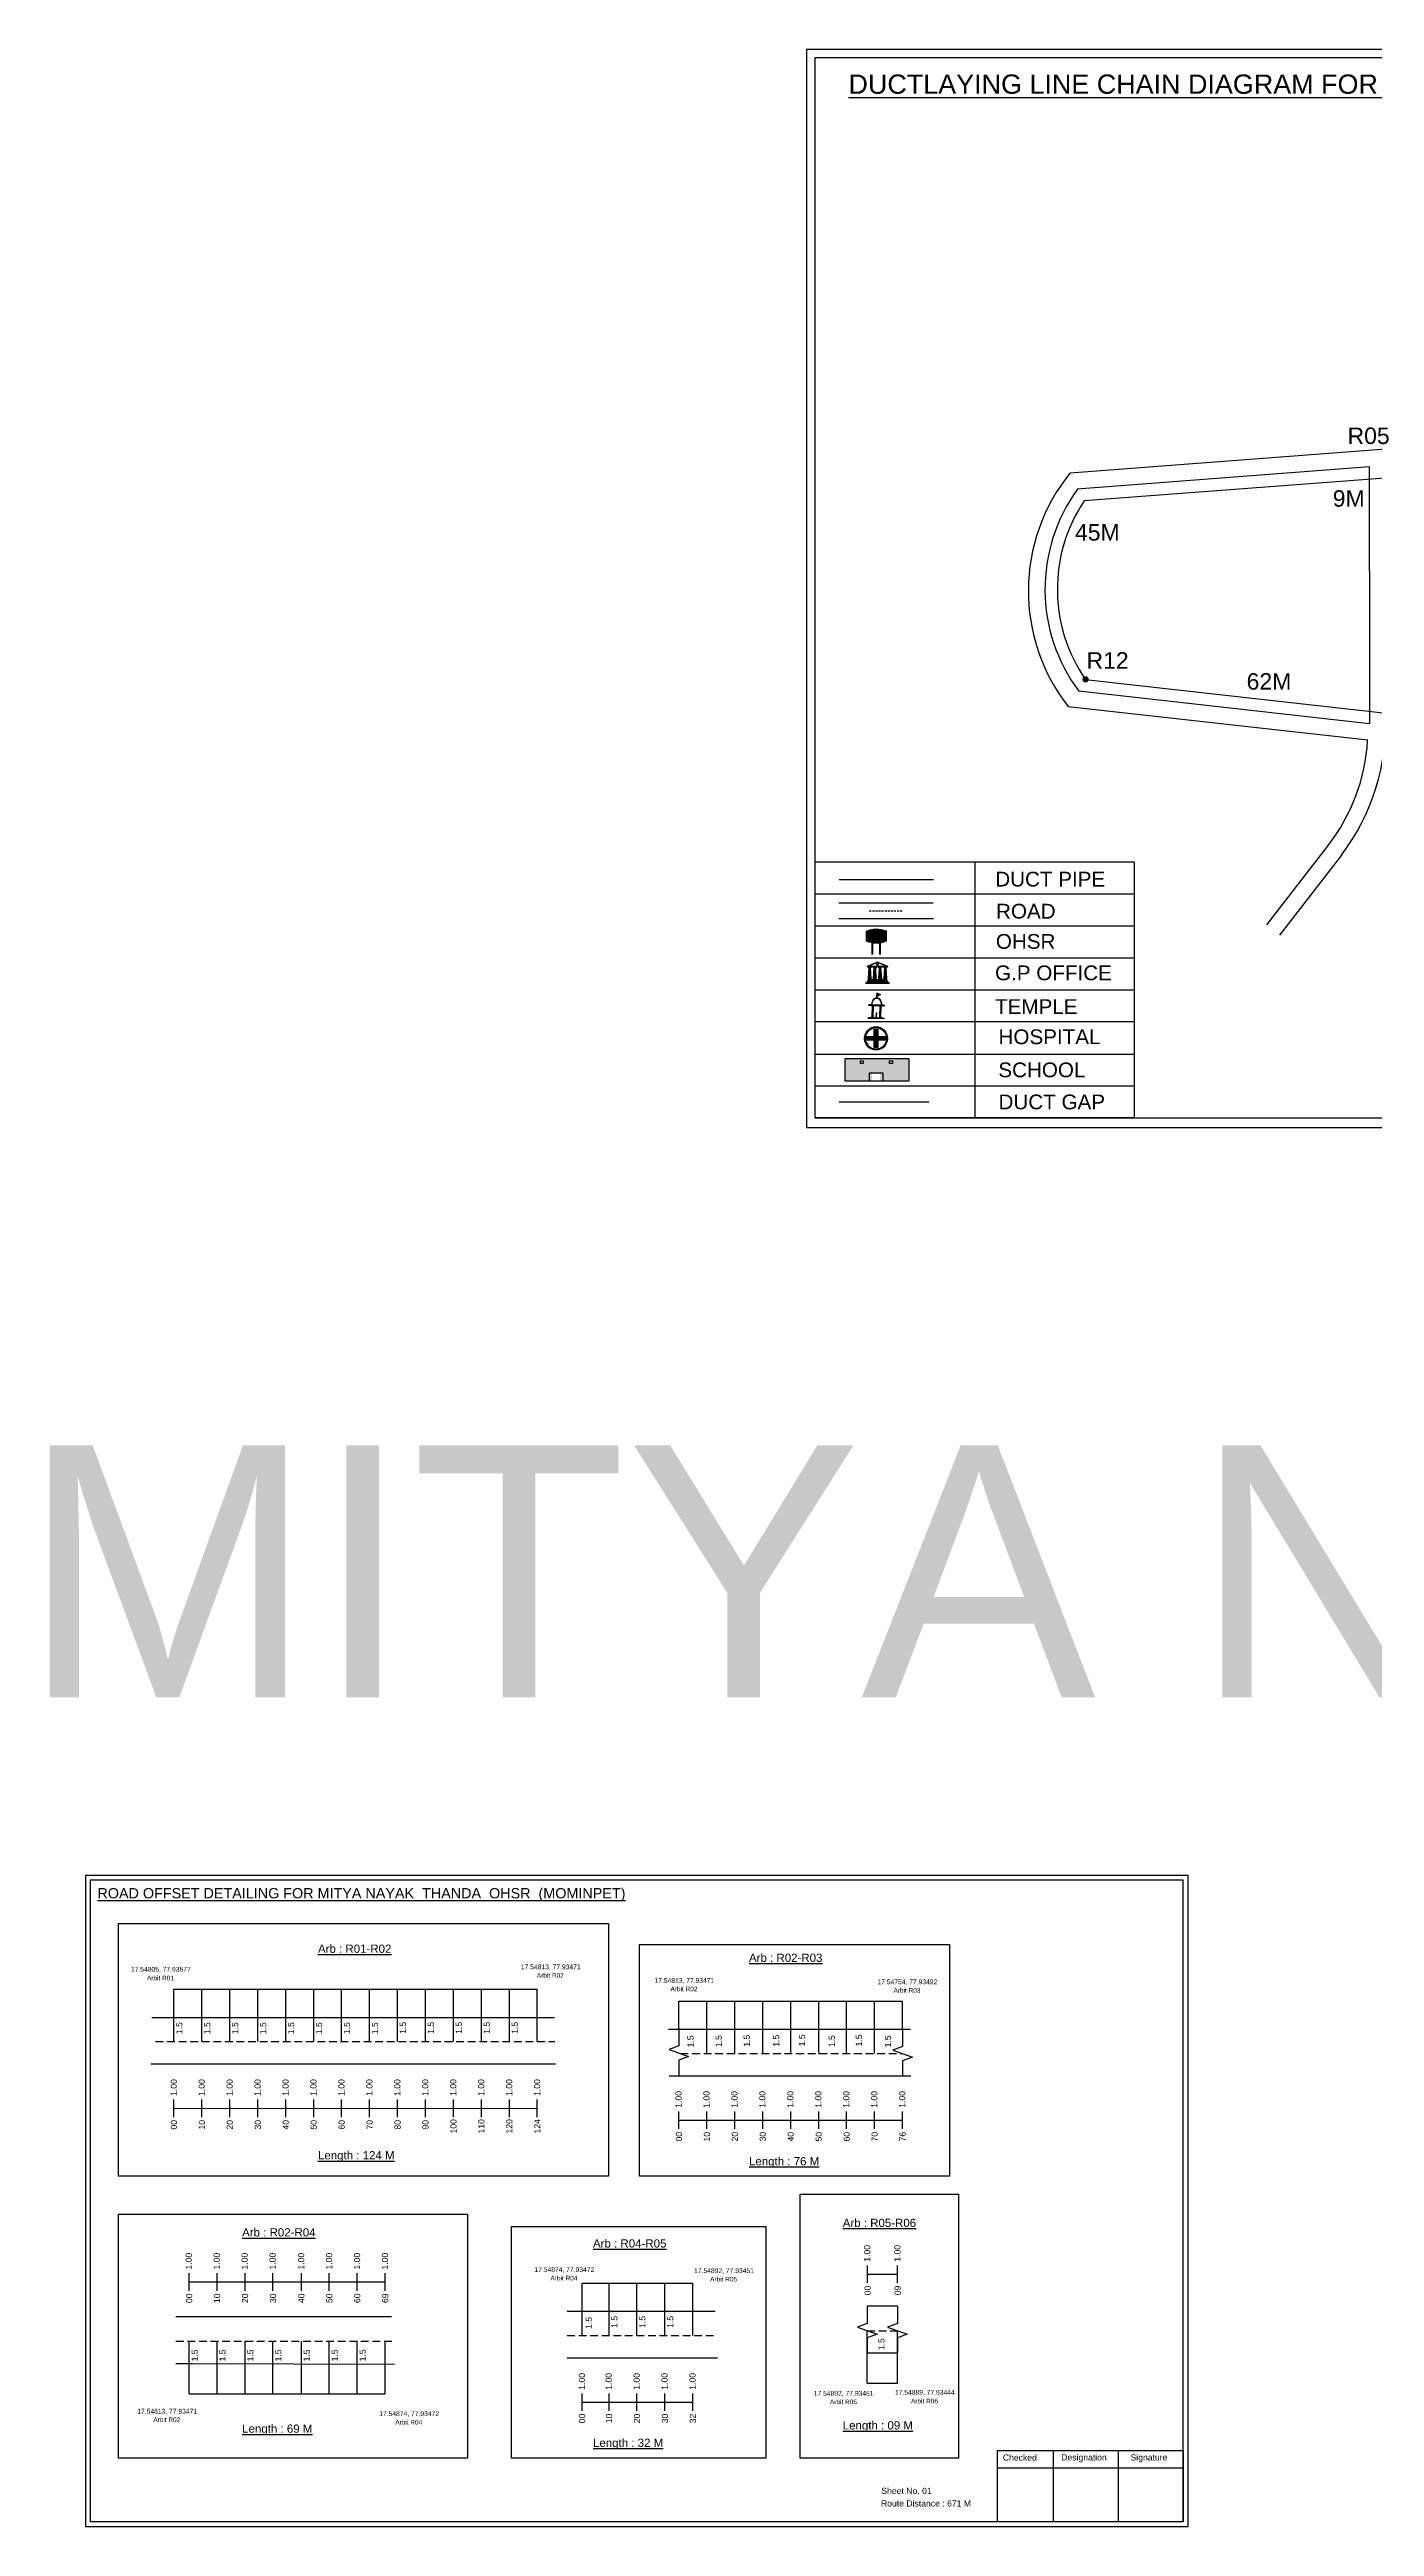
# Model space of a CAD drawing. Header units: inches. Extents: x 433 to 2448, y 341 to 1546.
# Drawn here: x 433 to 1078, y 341 to 1546 of the extents above; entities that cross this region are included whole.
import ezdxf

# ---------------------------------------------------------------- set-up
doc = ezdxf.new("R2010")
doc.units = ezdxf.units.IN
doc.header["$MEASUREMENT"] = 0
doc.linetypes.add('DASHED2', pattern=[0.375, 0.25, -0.125])
doc.linetypes.add('DASHEDX2', pattern=[1.5, 1, -0.5])
for name, color, linetype in [('LANDMARK', 7, 'Continuous'), ('OHT', 7, 'Continuous'), ('PDF_Geometry', 7, 'Continuous'), ('PDF_Text', 5, 'Continuous'), ('pipe', 5, 'Continuous')]:
    doc.layers.add(name, color=color, linetype=linetype)
doc.styles.add('PDF Arial', font='arial.ttf')
doc.styles.get("Standard").update_dxf_attribs({"font": 'arial.ttf'})

# ---------------------------------------------------------------- blocks, each defined once
blk = doc.blocks.new('OHT')
at = {"linetype": 'Continuous', "lineweight": 0, "true_color": 0x0ffffc}
blk.add_hatch(color=4, dxfattribs=at).paths.add_polyline_path([(0.012, 1), (0, 1, 0.101323), (-0.4, 0.916), (-0.4, 0.525, 0.194075), (0.399, 0.521), (0.399, 0.921, 0.097877)])
at = {"color": 4, "linetype": 'Continuous', "lineweight": 0, "true_color": 0x0ffffc, "flags": 128}
for points in [[(-0.4, 0.525), (-0.4, 0.916)], [(0.399, 0.521), (0.399, 0.921)]]:
    blk.add_lwpolyline(points, dxfattribs=at)
at = {"color": 4, "linetype": 'Continuous', "lineweight": 0, "true_color": 0x0ffffc, "const_width": 0.075, "flags": 128}
for points in [[(-0.15, 0), (-0.15, 0.475)], [(0.15, 0), (0.15, 0.473)]]:
    blk.add_lwpolyline(points, dxfattribs=at)
at = {"color": 4, "linetype": 'Continuous', "lineweight": 0, "true_color": 0x0ffffc}
for centre, radius, start, end in [((0.006, -0.019), 1.019, 67.31091, 113.47108), ((0.004, 1.513), 1.068, 247.76824, 291.70073)]:
    blk.add_arc(centre, radius, start, end, dxfattribs=at)
blk = doc.blocks.new('Government_Office')
at = {"linetype": 'Continuous', "lineweight": 0, "true_color": 0xff0000}
for points in [[(-0.5, 0.05), (0.5, 0.05), (0.5, 0), (-0.5, 0)], [(-0.45, 0.08), (-0.45, 0.12), (0.45, 0.12), (0.45, 0.08)], [(-0.4, 0.14), (-0.4, 0.18), (0.4, 0.18), (0.4, 0.14)]]:
    blk.add_hatch(color=1, dxfattribs=at).paths.add_polyline_path(points)
h = blk.add_hatch(color=1, dxfattribs=at)
h.paths.add_polyline_path([(0.44, 0.72), (0.45, 0.75), (0, 0.93), (-0.45, 0.75), (-0.44, 0.72)])
h.paths.add_polyline_path([(0.36, 0.75), (-0.36, 0.75), (0, 0.9)], flags=16)
h.paths.add_polyline_path([(0, 0.78, -1), (0, 0.87, -1)], flags=0)
h = blk.add_hatch(color=1, dxfattribs=at)
edge = h.paths.add_edge_path()
edge.add_line((-0.27, 0.2), (-0.3, 0.68))
edge.add_line((-0.3, 0.68), (-0.29, 0.68))
edge.add_arc((-0.28, 0.69), 0.0176, 225.304, 441.5659)
edge.add_line((-0.28, 0.7), (-0.39, 0.7))
edge.add_arc((-0.39, 0.69), 0.0176, 98.4341, 314.696)
edge.add_line((-0.38, 0.68), (-0.37, 0.68))
edge.add_line((-0.37, 0.68), (-0.4, 0.2))
edge.add_line((-0.4, 0.2), (-0.27, 0.2))
h = blk.add_hatch(color=1, dxfattribs=at)
edge = h.paths.add_edge_path()
edge.add_line((-0.05, 0.2), (-0.07, 0.68))
edge.add_line((-0.07, 0.68), (-0.07, 0.68))
edge.add_arc((-0.05, 0.69), 0.0176, 225.304, 441.5659)
edge.add_line((-0.05, 0.7), (-0.17, 0.7))
edge.add_arc((-0.17, 0.69), 0.0176, 98.4341, 314.696)
edge.add_line((-0.16, 0.68), (-0.15, 0.68))
edge.add_line((-0.15, 0.68), (-0.18, 0.2))
edge.add_line((-0.18, 0.2), (-0.05, 0.2))
h = blk.add_hatch(color=1, dxfattribs=at)
edge = h.paths.add_edge_path()
edge.add_arc((0, 0.83), 0.0467, 90, 270)
edge.add_arc((0, 0.83), 0.0467, 270, 450)
h = blk.add_hatch(color=1, dxfattribs=at)
edge = h.paths.add_edge_path()
edge.add_line((0.18, 0.2), (0.15, 0.68))
edge.add_line((0.15, 0.68), (0.16, 0.68))
edge.add_arc((0.17, 0.69), 0.0176, 225.304, 441.5659)
edge.add_line((0.17, 0.7), (0.05, 0.7))
edge.add_arc((0.05, 0.69), 0.0176, 98.4341, 314.696)
edge.add_line((0.07, 0.68), (0.07, 0.68))
edge.add_line((0.07, 0.68), (0.05, 0.2))
edge.add_line((0.05, 0.2), (0.18, 0.2))
h = blk.add_hatch(color=1, dxfattribs=at)
edge = h.paths.add_edge_path()
edge.add_line((0.4, 0.2), (0.37, 0.68))
edge.add_line((0.37, 0.68), (0.38, 0.68))
edge.add_arc((0.39, 0.69), 0.0176, 225.304, 441.5659)
edge.add_line((0.4, 0.7), (0.28, 0.7))
edge.add_arc((0.28, 0.69), 0.0176, 98.4341, 314.696)
edge.add_line((0.29, 0.68), (0.3, 0.68))
edge.add_line((0.3, 0.68), (0.27, 0.2))
edge.add_line((0.27, 0.2), (0.4, 0.2))
at = {"color": 1, "linetype": 'Continuous', "lineweight": 0, "true_color": 0xff0000, "flags": 128}
for points in [[(-0.5, 0.05), (0.5, 0.05), (0.5, 0), (-0.5, 0)], [(-0.45, 0.75), (-0.44, 0.72), (0.44, 0.72), (0.45, 0.75), (0, 0.93)], [(-0.45, 0.08), (-0.45, 0.12), (0.45, 0.12), (0.45, 0.08)], [(-0.4, 0.14), (-0.4, 0.18), (0.4, 0.18), (0.4, 0.14)], [(-0.36, 0.75), (0.36, 0.75), (0, 0.9)]]:
    blk.add_lwpolyline(points, close=True, dxfattribs=at)
for points in [[(-0.27, 0.2), (-0.3, 0.68), (-0.29, 0.68, 1.379694), (-0.28, 0.7), (-0.39, 0.7, 1.379694), (-0.38, 0.68), (-0.37, 0.68), (-0.4, 0.2)], [(-0.05, 0.2), (-0.07, 0.68), (-0.07, 0.68, 1.379694), (-0.05, 0.7), (-0.17, 0.7, 1.379694), (-0.16, 0.68), (-0.15, 0.68), (-0.18, 0.2)], [(0, 0.87, 1), (0, 0.78, 1)], [(0.18, 0.2), (0.15, 0.68), (0.16, 0.68, 1.379694), (0.17, 0.7), (0.05, 0.7, 1.379694), (0.07, 0.68), (0.07, 0.68), (0.05, 0.2)], [(0.4, 0.2), (0.37, 0.68), (0.38, 0.68, 1.379694), (0.4, 0.7), (0.28, 0.7, 1.379694), (0.29, 0.68), (0.3, 0.68), (0.27, 0.2)]]:
    blk.add_lwpolyline(points, format="xyb", close=True, dxfattribs=at)
blk = doc.blocks.new('Temple')
at = {"linetype": 'Continuous', "lineweight": 0, "true_color": 0xe66000}
blk.add_hatch(color=32, dxfattribs=at).paths.add_polyline_path([(-0.006, 1), (0.147, 0.931), (0, 0.85)])
at = {"linetype": 'Continuous', "lineweight": 0, "true_color": 0xff0000}
h = blk.add_hatch(color=1, dxfattribs=at)
edge = h.paths.add_edge_path()
edge.add_line((0.175, 0.49), (0.225, 0.49))
edge.add_line((0.225, 0.49), (0.225, 0.497))
edge.add_line((0.225, 0.497), (0.307, 0.497))
edge.add_line((0.307, 0.497), (0.307, 0.533))
edge.add_line((0.307, 0.533), (0.257, 0.533))
edge.add_line((0.257, 0.533), (0.257, 0.54))
edge.add_line((0.257, 0.54), (0.2, 0.54))
edge.add_spline(control_points=[(0.2, 0.54), (0.2, 0.589), (0.19, 0.638), (0.142, 0.743), (0.092, 0.79), (0.027, 0.805), (0.02, 0.806), (0.012, 0.806)], knot_values=[4.712389, 4.712389, 4.712389, 4.712389, 5.278166, 5.278166, 6.117402, 6.117402, 6.223801, 6.223801, 6.223801, 6.223801], degree=3, periodic=0)
edge.add_line((0.012, 0.806), (0.012, 0.79))
edge.add_line((0.012, 0.79), (-0.012, 0.79))
edge.add_line((-0.012, 0.79), (-0.012, 0.806))
edge.add_spline(control_points=[(-0.012, 0.806), (-0.055, 0.802), (-0.096, 0.781), (-0.171, 0.699), (-0.197, 0.628), (-0.2, 0.55), (-0.2, 0.545), (-0.2, 0.54)], knot_values=[6.343965, 6.343965, 6.343965, 6.343965, 6.956638, 6.956638, 7.795874, 7.795874, 7.853982, 7.853982, 7.853982, 7.853982], degree=3, periodic=0)
edge.add_line((-0.2, 0.54), (-0.257, 0.54))
edge.add_line((-0.257, 0.54), (-0.257, 0.533))
edge.add_line((-0.257, 0.533), (-0.307, 0.533))
edge.add_line((-0.307, 0.533), (-0.307, 0.497))
edge.add_line((-0.307, 0.497), (-0.225, 0.497))
edge.add_line((-0.225, 0.497), (-0.225, 0.49))
edge.add_line((-0.225, 0.49), (-0.175, 0.49))
edge.add_line((-0.175, 0.49), (-0.175, 0.07))
edge.add_arc((-0.205, 0.07), 0.03, -90, 0, ccw=False)
edge.add_line((-0.205, 0.04), (-0.257, 0.04))
edge.add_line((-0.257, 0.04), (-0.257, 0.033))
edge.add_line((-0.257, 0.033), (-0.307, 0.033))
edge.add_line((-0.307, 0.033), (-0.307, 0))
edge.add_line((-0.307, 0), (0.307, 0))
edge.add_line((0.307, 0), (0.307, 0.033))
edge.add_line((0.307, 0.033), (0.257, 0.033))
edge.add_line((0.257, 0.033), (0.257, 0.04))
edge.add_line((0.257, 0.04), (0.205, 0.04))
edge.add_arc((0.205, 0.07), 0.03, 180, 270, ccw=False)
edge.add_line((0.175, 0.07), (0.175, 0.49))
h.paths.add_polyline_path([(0.125, 0.07, -0.414214), (0.095, 0.04), (0.05, 0.04), (0.05, 0.033), (-0.05, 0.033), (-0.05, 0.04), (-0.095, 0.04, -0.414214), (-0.125, 0.07), (-0.125, 0.497), (0.125, 0.497)], flags=16)
edge = h.paths.add_edge_path(flags=16)
edge.add_ellipse((0, 0.54), major_axis=(0, 0.242), ratio=0.722808, start_angle=270, end_angle=450, ccw=False)
edge.add_line((0.175, 0.54), (-0.175, 0.54))
h.paths.add_polyline_path([(0.012, 0.23), (0.012, 0.07), (-0.012, 0.07), (-0.012, 0.23)], flags=0)
h = blk.add_hatch(color=1, dxfattribs=at)
edge = h.paths.add_edge_path()
edge.add_line((0.012, 0.857), (0, 0.85))
edge.add_line((0, 0.85), (-0.003, 0.925))
edge.add_line((-0.003, 0.925), (-0.012, 0.925))
edge.add_line((-0.012, 0.925), (-0.012, 0.806))
edge.add_spline(control_points=[(-0.012, 0.806), (-0.004, 0.807), (0.004, 0.807), (0.012, 0.806)], knot_values=[6.223801, 6.223801, 6.223801, 6.223801, 6.343965, 6.343965, 6.343965, 6.343965], degree=3, periodic=0)
edge.add_line((0.012, 0.806), (0.012, 0.857))
h = blk.add_hatch(color=1, dxfattribs=at)
edge = h.paths.add_edge_path()
edge.add_line((0.012, 0.79), (0.012, 0.806))
edge.add_spline(control_points=[(0.012, 0.806), (0.004, 0.807), (-0.004, 0.807), (-0.012, 0.806)], knot_values=[6.223801, 6.223801, 6.223801, 6.223801, 6.343965, 6.343965, 6.343965, 6.343965], degree=3, periodic=0)
edge.add_line((-0.012, 0.806), (-0.012, 0.79))
edge.add_line((-0.012, 0.79), (0.012, 0.79))
at = {"color": 32, "linetype": 'Continuous', "lineweight": 0, "true_color": 0xe66000, "flags": 128}
blk.add_lwpolyline([(-0.006, 1), (0.147, 0.931), (0, 0.85), (-0.006, 1)], dxfattribs=at)
at = {"color": 1, "linetype": 'Continuous', "lineweight": 0, "true_color": 0xff0000, "flags": 128}
blk.add_lwpolyline([(0.2, 0.54), (0.257, 0.54), (0.257, 0.533), (0.307, 0.533), (0.307, 0.497), (0.225, 0.497), (0.225, 0.49), (0.175, 0.49), (0.175, 0.07, 0.414214), (0.205, 0.04), (0.257, 0.04), (0.257, 0.033), (0.307, 0.033), (0.307, 0), (-0.307, 0), (-0.307, 0.033), (-0.257, 0.033), (-0.257, 0.04), (-0.205, 0.04, 0.414214), (-0.175, 0.07), (-0.175, 0.49), (-0.225, 0.49), (-0.225, 0.497), (-0.307, 0.497), (-0.307, 0.533), (-0.257, 0.533), (-0.257, 0.54), (-0.2, 0.54)], format="xyb", dxfattribs=at)
blk.add_lwpolyline([(-0.175, 0.54), (0.175, 0.54)], dxfattribs=at)
blk.add_lwpolyline([(0.125, 0.497), (0.125, 0.07, -0.414214), (0.095, 0.04), (0.05, 0.04), (0.05, 0.033), (-0.05, 0.033), (-0.05, 0.04), (-0.095, 0.04, -0.414214), (-0.125, 0.07), (-0.125, 0.497)], format="xyb", close=True, dxfattribs=at)
for points in [[(0.012, 0.925), (-0.012, 0.925), (-0.012, 0.79), (0.012, 0.79)], [(0.012, 0.23), (-0.012, 0.23), (-0.012, 0.07), (0.012, 0.07)]]:
    blk.add_lwpolyline(points, close=True, dxfattribs=at)
at = {"color": 1, "linetype": 'Continuous', "lineweight": 0, "true_color": 0xff0000}
blk.add_ellipse((0, 0.54), major_axis=(0, 0.242), ratio=0.722808, start_param=4.712389, end_param=7.853982, dxfattribs=at)
blk.add_open_spline([(0.2, 0.54), (0.2, 0.589), (0.19, 0.638), (0.142, 0.743), (0.092, 0.79), (-0.023, 0.816), (-0.085, 0.794), (-0.171, 0.699), (-0.197, 0.628), (-0.2, 0.55), (-0.2, 0.545), (-0.2, 0.54)], degree=3, knots=[4.712389, 4.712389, 4.712389, 4.712389, 5.278166, 5.278166, 6.117402, 6.117402, 6.956638, 6.956638, 7.795874, 7.795874, 7.853982, 7.853982, 7.853982, 7.853982], dxfattribs=at)
blk = doc.blocks.new('*U6')
at = {"color": 0, "linetype": 'DASHEDX2', "transparency": 16777216}
blk.add_line((-8.2, 0), (8, 0), dxfattribs=at)
blk = doc.blocks.new('Hospital')
at = {"linetype": 'Continuous', "lineweight": 0, "true_color": 0x000000}
h = blk.add_hatch(color=18, dxfattribs=at)
h.paths.add_polyline_path([(-0.5, 0, 1), (0.5, 0, 1)])
h.paths.add_polyline_path([(0.45, 0, -1), (-0.45, 0, -1)], flags=16)
at = {"linetype": 'Continuous', "true_color": 0xff0000}
blk.add_hatch(color=1, dxfattribs=at).paths.add_polyline_path([(-0.39, 0.08), (-0.08, 0.08), (-0.08, 0.39), (0.08, 0.39), (0.08, 0.08), (0.39, 0.08), (0.39, -0.08), (0.08, -0.08), (0.08, -0.39), (-0.08, -0.39), (-0.08, -0.08), (-0.39, -0.08)])
at = {"color": 1, "linetype": 'Continuous', "true_color": 0xff0000, "flags": 128}
blk.add_lwpolyline([(-0.39, 0.08), (-0.08, 0.08), (-0.08, 0.39), (0.08, 0.39), (0.08, 0.08), (0.39, 0.08), (0.39, -0.08), (0.08, -0.08), (0.08, -0.39), (-0.08, -0.39), (-0.08, -0.08), (-0.39, -0.08)], close=True, dxfattribs=at)
at = {"color": 18, "linetype": 'Continuous', "lineweight": 0, "true_color": 0x000000}
for radius in [0.5, 0.446]:
    blk.add_circle((0, 0), radius, dxfattribs=at)

msp = doc.modelspace()

# ---------------------------------------------------------------- hatches: boundary and pattern name
at = {"ltscale": 0.5}
h = msp.add_hatch(color=5, dxfattribs=at)
h.dxf.hatch_style = 1
h.paths.add_polyline_path([(938.9, 1239.4, 1), (935.8, 1239.4, 1)])
at = {"true_color": 0xc8c92d}
h = msp.add_hatch(color=52, dxfattribs=at)
h.dxf.hatch_style = 1
h.paths.add_polyline_path([(826.5, 1055), (820.3, 1055), (820.3, 1043.9), (826.5, 1043.9)])
h.paths.add_polyline_path([(851.3, 1055), (845.2, 1055), (845.2, 1043.9), (851.3, 1043.9)])
at = {"true_color": 0x293189}
h = msp.add_hatch(color=177, dxfattribs=at)
h.dxf.hatch_style = 1
h.paths.add_polyline_path([(845.2, 1055), (826.5, 1055), (826.5, 1043.9), (833.5, 1043.9), (833.5, 1047.6), (837.3, 1047.6), (837.3, 1043.9), (845.2, 1043.9)])
h.paths.add_polyline_path([(829.1, 1052.5), (827.8, 1052.5), (827.8, 1053.8), (829.1, 1053.8)], flags=16)
h.paths.add_polyline_path([(842, 1052.5), (842, 1053.8), (843.4, 1053.8), (843.4, 1052.5)], flags=16)

# ---------------------------------------------------------------- linework, layer by layer
for p, q in [((1083.4, 1351.4), (929.8, 1339.7)), ((1075.4, 1342.8), (933.3, 1332)), ((1075.4, 1292), (1075.4, 1342.8)), ((1075.4, 1292), (1075.4, 1217.7)), ((1075.4, 1217.7), (934, 1233.6)), ((1074.6, 1209.8), (928.9, 1226.1)), ((1055.4, 1158.7), (1025.4, 1119.9)), ((805.6, 1150.4), (805.6, 1027.2)), ((883.4, 1150.4), (883.4, 1026)), ((1061.8, 1153.8), (1031.7, 1115)), ((961.2, 1134.9), (805.6, 1134.9)), ((817.3, 1130.6), (863.2, 1130.6)), ((817.3, 1123.1), (863.4, 1123.1)), ((961.2, 1119.3), (805.6, 1119.3)), ((961.2, 1103.8), (805.6, 1103.8)), ((961.2, 1088.2), (805.6, 1088.2)), ((961.2, 1072.7), (805.6, 1072.7)), ((805.6, 1057.1), (961.2, 1057.1)), ((805.6, 1041.6), (961.2, 1041.6)), ((805.6, 1027.2), (805.6, 1026)), ((805.6, 1027), (805.6, 1026)), ((961.2, 1026), (805.6, 1026)), ((493.8, 576.6), (493.8, 602.1)), ((507.4, 576.6), (507.4, 602.1)), ((521, 576.6), (521, 602.1)), ((534.6, 576.6), (534.6, 602.1)), ((548.2, 576.6), (548.2, 602.1)), ((561.8, 576.6), (561.8, 602.1)), ((575.4, 576.6), (575.4, 602.1)), ((589, 576.6), (589, 602.1)), ((602.6, 576.6), (602.6, 602.1)), ((616.2, 576.7), (616.2, 602.3)), ((629.8, 576.7), (629.8, 602.3)), ((643.4, 576.7), (643.4, 602.3)), ((657, 576.7), (657, 602.3)), ((670.6, 576.6), (670.6, 602.1)), ((739.5, 582.7), (739.5, 596.3)), ((753.1, 570.8), (753.1, 596.3)), ((766.7, 570.8), (766.7, 596.3)), ((780.3, 570.8), (780.3, 596.3)), ((793.9, 570.8), (793.9, 596.3)), ((807.5, 570.8), (807.5, 596.3)), ((821.1, 570.8), (821.1, 596.3)), ((834.7, 570.8), (834.7, 596.3)), ((848.3, 582.7), (848.3, 596.3)), ((483.1, 588.4), (679, 588.4)), ((734.5, 582.7), (852.1, 582.7)), ((482.6, 565.8), (679.4, 565.8)), ((734.7, 560), (852.4, 560)), ((692.5, 433.6), (692.5, 459.1)), ((705.5, 433.6), (705.5, 459.1)), ((719.1, 433.6), (719.1, 459.1)), ((732.7, 433.6), (732.7, 459.1)), ((746.3, 433.6), (746.3, 459.1)), ((845.8, 447.8), (831.1, 447.8)), ((599.6, 442.7), (494.8, 442.7)), ((685.1, 445.5), (757.2, 445.5)), ((831.1, 410.4), (831.1, 435.9)), ((845.8, 410.4), (845.8, 435.9)), ((501.2, 405.3), (501.2, 430.8)), ((514.8, 405.3), (514.8, 430.8)), ((528.4, 405.3), (528.4, 430.8)), ((542, 405.3), (542, 430.8)), ((555.8, 405.3), (555.8, 430.8)), ((569.4, 405.3), (569.4, 430.8)), ((583, 405.3), (583, 430.8)), ((596.6, 405.3), (596.6, 430.8)), ((685.1, 422.8), (758.2, 422.8)), ((831.1, 425.1), (845.8, 425.1)), ((494.8, 420), (502.9, 420)), ((502.9, 420), (601.2, 419.7))]:
    msp.add_line(p, q)
at = {"color": 5}
for p, q in [((493.8, 602.1), (670.6, 602.1)), ((739.5, 596.3), (848.3, 596.3)), ((692.5, 459.1), (746.3, 459.1)), ((831.1, 410.4), (845.8, 410.4)), ((501.2, 405.3), (596.6, 405.3))]:
    msp.add_line(p, q, dxfattribs=at)
at = {"linetype": 'DASHED2', "ltscale": 15}
for p, q in [((484.9, 576.6), (679.2, 576.6)), ((740.3, 570.8), (848.3, 570.8)), ((831.1, 435.9), (845.8, 435.9)), ((494.8, 430.8), (600.2, 430.8)), ((685.1, 433.6), (757.7, 433.6))]:
    msp.add_line(p, q, dxfattribs=at)
at = {"color": 217, "true_color": 0x93278f}
for p, q in [((493.8, 539.9), (493.8, 548.4)), ((493.8, 544.1), (670.6, 544.2)), ((507.4, 539.9), (507.4, 548.4)), ((521, 539.9), (521, 548.4)), ((534.6, 539.9), (534.6, 548.4)), ((548.2, 539.9), (548.2, 548.4)), ((561.8, 539.9), (561.8, 548.4)), ((575.4, 539.9), (575.4, 548.4)), ((589, 539.9), (589, 548.4)), ((602.6, 539.9), (602.6, 548.4)), ((616.2, 539.9), (616.2, 548.4)), ((629.8, 539.9), (629.8, 548.4)), ((643.4, 539.9), (643.4, 548.4)), ((657, 539.9), (657, 548.4)), ((670.6, 539.9), (670.6, 548.4)), ((739.5, 534.1), (739.5, 542.6)), ((753.1, 534.1), (753.1, 542.6)), ((766.7, 534.1), (766.7, 542.6)), ((780.3, 534.1), (780.3, 542.6)), ((793.9, 534.1), (793.9, 542.6)), ((807.5, 534.1), (807.5, 542.6)), ((821.1, 534.1), (821.1, 542.6)), ((834.7, 534.1), (834.7, 542.6)), ((848.3, 534.1), (848.3, 542.6)), ((739.5, 538.3), (848.3, 538.3)), ((501.2, 455.4), (501.2, 464)), ((501.2, 459.7), (596.6, 459.7)), ((514.8, 455.4), (514.8, 464)), ((528.4, 455.4), (528.4, 464)), ((542, 455.4), (542, 464)), ((555.8, 455.4), (555.8, 464)), ((569.4, 455.4), (569.4, 464)), ((583, 455.4), (583, 464)), ((596.6, 455.4), (596.6, 464)), ((831.3, 459.2), (831.3, 467.7)), ((831.3, 463.5), (845.9, 463.5)), ((845.9, 459.2), (845.9, 467.7)), ((692.5, 396.9), (692.5, 405.4)), ((692.5, 401.2), (746.3, 401.2)), ((705.5, 396.9), (705.5, 405.4)), ((719.1, 396.9), (719.1, 405.4)), ((732.7, 396.9), (732.7, 405.4)), ((746.3, 396.9), (746.3, 405.4))]:
    msp.add_line(p, q, dxfattribs=at)
for points in [[(801.5, 1545.8), (801.5, 1021.3), (1691.7, 1021.3), (1691.7, 1545.8)], [(805.6, 1541.8), (805.6, 1026), (1687, 1026), (1687, 1541.8)], [(851.4, 1055), (851.4, 1043.9), (820.3, 1043.9), (820.3, 1055)], [(829.1, 1053.8), (829.1, 1052.5), (827.8, 1052.5), (827.8, 1053.8)], [(842, 1052.5), (842, 1053.8), (843.4, 1053.8), (843.4, 1052.5)], [(720.3, 623.8), (871.1, 623.8), (871.1, 511.1), (720.3, 511.1)], [(798.5, 502.4), (875.5, 502.4), (875.5, 373.9), (798.5, 373.9)], [(466.9, 492.7), (636.6, 492.7), (636.6, 373.9), (466.9, 373.9)], [(658, 486.6), (781.8, 486.6), (781.8, 373.9), (658, 373.9)]]:
    msp.add_lwpolyline(points, close=True)
for points in [[(961.2, 1026), (961.2, 1150.4), (805.6, 1150.4)], [(832.2, 1043.9), (832.2, 1048), (838.7, 1048), (838.7, 1043.9)]]:
    msp.add_lwpolyline(points)
at = {"linetype": 'Continuous'}
for points in [[(739.5, 582.9), (739.5, 574.5), (734.8, 572.8), (744.2, 569.3), (739.5, 567.6), (739.5, 560.2)], [(848.3, 582.7), (848.3, 574.2), (843.6, 572.5), (853.1, 569), (848.3, 567.3), (848.3, 560)], [(831.1, 447.8), (831.1, 439.4), (826.4, 437.7), (835.9, 434.2), (831.1, 432.5), (831.1, 425.1)], [(845.8, 447.8), (845.8, 439.4), (841, 437.7), (850.5, 434.2), (845.8, 432.5), (845.8, 425.1)]]:
    msp.add_lwpolyline(points, dxfattribs=at)
for centre, radius, start, end in [((1000.8, 1282.4), 91.3, 141.0835, 218.0523), ((1000.7, 1283.2), 83.1, 144.09, 216.6737), ((975.7, 1218.7), 107.8, 322.9843, 2.2457), ((982.7, 1215), 92, 322.2096, 356.7284)]:
    msp.add_arc(centre, radius, start, end)
at = {"layer": 'OHT', "color": 5}
msp.add_line((817.5, 1142), (863.3, 1142), dxfattribs=at)
at = {"layer": 'OHT', "color": 1}
msp.add_line((817.5, 1033.8), (861.1, 1033.8), dxfattribs=at)
at = {"layer": 'PDF_Geometry'}
for points in [[(450.8, 657.4), (450.8, 340.7), (987.3, 340.7), (987.3, 657.4)], [(453.1, 655.1), (453.1, 343.1), (984.9, 343.1), (984.9, 655.1)]]:
    msp.add_lwpolyline(points, close=True, dxfattribs=at)
at = {"layer": 'PDF_Geometry', "color": 242, "true_color": 0xcc1f26}
msp.add_lwpolyline([(984.9, 343), (894.5, 343), (894.5, 377.6), (984.9, 377.6)], close=True, dxfattribs=at)
for points in [[(921.5, 377.6), (921.5, 343)], [(953.2, 377.6), (953.2, 343)], [(894.5, 369.3), (984.9, 369.3)]]:
    msp.add_lwpolyline(points, dxfattribs=at)
at = {"layer": 'pipe'}
for p, q in [((1089.4, 1337.8), (936.6, 1326.2)), ((1089.4, 1222.2), (937.3, 1239.2))]:
    msp.add_line(p, q, dxfattribs=at)
at = {"layer": 'pipe', "color": 0}
msp.add_lwpolyline([(466.9, 634), (705.3, 634), (705.3, 511.1), (466.9, 511.1)], close=True, dxfattribs=at)
at = {"layer": 'pipe'}
msp.add_arc((1000.7, 1283.2), 77.1, 146.1256, 214.7675, dxfattribs=at)

# ---------------------------------------------------------------- block references
at = {"linetype": 'DASHEDX2'}
msp.add_blockref('*U6', (840.3, 1126.8), dxfattribs=at)
at = {"layer": 'LANDMARK'}
for name, p, xscale, yscale, zscale in [('Government_Office', (836.1, 1091.4), 11.32114773247135, 11.32114773247135, 11.32114773247135), ('Hospital', (835.4, 1064.7), 11.41772014427468, 11.41772014427468, 11.41772014427468)]:
    msp.add_blockref(name, p, dxfattribs=dict(at, xscale=xscale, yscale=yscale, zscale=zscale))
at = {"layer": 'LANDMARK', "xscale": 12.62452535729322, "yscale": 12.62452535729322, "zscale": 12.62452535729322, "rotation": 358.3713438591284}
msp.add_blockref('Temple', (835.5, 1074.3), dxfattribs=at)
at = {"layer": 'OHT', "xscale": 12.45189723782068, "yscale": 12.45189723782068, "zscale": 12.45189723782068}
msp.add_blockref('OHT', (835.5, 1105.5), dxfattribs=at)

# ---------------------------------------------------------------- texts
at = {"color": 242, "true_color": 0xcd2027}
for s, height, p in [('%%UDUCTLAYING LINE CHAIN DIAGRAM FOR YERRAGADDA THANDA (PEDDEMUL)', 9.375, (822, 1524.3)), ('%%UROAD OFFSET DETAILING FOR MITYA NAYAK  THANDA  OHSR  (MOMINPET)', 5, (456.6, 646.3)), ('%%UArb : R01-R02', 4, (563.9, 619.8)), ('%%UArb : R02-R03', 4, (773.6, 615.4)), ('%%ULength : 124 M', 4, (563.9, 519.3)), ('%%ULength : 76 M', 4, (773.6, 516.4)), ('%%UArb : R02-R04', 4, (527, 481.8)), ('%%UArb : R05-R06', 4, (819.2, 486.4)), ('%%UArb : R04-R05', 4, (697.7, 476.4)), ('%%ULength : 69 M', 4, (527, 386.3)), ('%%ULength : 09 M', 4, (819.2, 387.9)), ('%%ULength : 32 M', 4, (697.7, 379.4))]:
    msp.add_text(s, height=height, dxfattribs=at).set_placement(p)
for s, height, p in [('R05', 8, (1064.8, 1353.9)), ('9M', 8, (1057.6, 1323.4)), ('45M', 8, (932.2, 1306.9)), ('R12', 8, (937.8, 1244.6)), ('62M', 8, (1015.7, 1234.4)), ('DUCT PIPE', 7.18, (893.4, 1138.6)), ('ROAD ', 7.18, (893.8, 1123)), ('OHSR', 7.18, (893.7, 1108.3)), ('G.P OFFICE', 7.18, (893.3, 1093)), ('TEMPLE', 7.18, (893.3, 1076.6)), ('HOSPITAL', 7.18, (895, 1061.9)), ('SCHOOL', 7.18, (894.9, 1045.8)), ('DUCT GAP', 7.18, (895, 1030.2)), ('MITYA NAYAK THANDA', 122.535, (419.3, 744.1)), ('Sheet No. 01', 3, (838, 356.5)), ('Route Distance : 671 M', 3, (837.8, 350.4))]:
    msp.add_text(s, height=height).set_placement(p)
at = {"color": 5}
for s, height, p in [('17.54805, 77.93577', 2.34, (472.9, 610.6)), ('Arbit R01', 2.25, (480.7, 606.4)), ('17.54813, 77.93471', 2.34, (662.6, 611.8)), ('Arbit R02', 2.25, (670.4, 607.7)), ('17.54813, 77.93471', 2.34, (727.6, 605.2)), ('Arbit R02', 2.25, (735.4, 601.1)), ('17.54754, 77.93492', 2.34, (836.1, 604.5)), ('Arbit R03', 2.25, (843.9, 600.4)), ('17.54874, 77.93472', 2.34, (669.2, 464.5)), ('Arbit R04', 2.25, (677, 460.4)), ('17.54892, 77.93451', 2.34, (746.9, 464)), ('Arbit R05', 2.25, (754.7, 459.9)), ('17.54813, 77.93471', 2.34, (476, 395.6)), ('17.54892, 77.93451', 2.34, (805.1, 404.3)), ('Arbit R05', 2.25, (813, 400.2)), ('17.54889, 77.93444', 2.34, (844.6, 404.8)), ('Arbit R06', 2.25, (852.4, 400.6)), ('Arbit R02', 2.25, (483.8, 391.5)), ('17.54874, 77.93472', 2.34, (593.7, 394.4)), ('Arbit R04', 2.25, (601.5, 390.3))]:
    msp.add_text(s, height=height, dxfattribs=at).set_placement(p)
for p in [(497.9, 580.2), (511.5, 580.2), (525.1, 580.2), (538.7, 580.2), (552.3, 580.2), (565.9, 580.2), (579.5, 580.2), (593.1, 580.2), (606.7, 580.4), (620.3, 580.4), (633.9, 580.4), (647.5, 580.4), (661.1, 580.4), (746.6, 573.8), (760.4, 573.9), (774, 574.1), (788.3, 574.1), (800.9, 574.3), (815.4, 573.9), (828.5, 574.3), (842.7, 573.8), (697.1, 436.8), (709.6, 437.3), (723.2, 437.3), (736.8, 437.3), (505.4, 421), (518.9, 421), (532.5, 421), (546.1, 421), (559.9, 421), (573.5, 421), (587.1, 421), (839.5, 426.5)]:
    msp.add_text('1.5', height=3, rotation=90).set_placement(p)
at = {"color": 217, "true_color": 0x93278f}
for s, p in [('1.00', (495.2, 550.2)), ('1.00', (508.8, 550.2)), ('1.00', (522.4, 550.2)), ('1.00', (536, 550.2)), ('1.00', (549.6, 550.2)), ('1.00', (563.2, 550.2)), ('1.00', (576.8, 550.2)), ('1.00', (590.4, 550.2)), ('1.00', (604, 550.2)), ('1.00', (617.6, 550.2)), ('1.00', (631.2, 550.2)), ('1.00', (644.8, 550.2)), ('1.00', (658.4, 550.2)), ('1.00', (672, 550.2)), ('1.00', (740.8, 544.4)), ('1.00', (754.4, 544.4)), ('1.00', (768, 544.4)), ('1.00', (781.6, 544.4)), ('1.00', (795.2, 544.4)), ('1.00', (808.8, 544.4)), ('1.00', (822.4, 544.4)), ('1.00', (836, 544.4)), ('1.00', (849.6, 544.4)), ('00', (495.3, 533.8)), ('10', (508.9, 533.8)), ('20', (522.5, 533.8)), ('30', (536.1, 533.8)), ('40', (549.7, 533.8)), ('50', (563.3, 533.8)), ('60', (576.9, 533.8)), ('70', (590.5, 533.8)), ('80', (604.1, 533.8)), ('90', (617.7, 533.8)), ('100', (631.3, 531.9)), ('110', (644.9, 531.9)), ('120', (658.5, 531.9)), ('124', (672.1, 531.9)), ('00', (741, 528)), ('10', (754.6, 528)), ('20', (768.2, 528)), ('30', (781.8, 528)), ('40', (795.4, 528)), ('50', (809, 528)), ('60', (822.6, 528)), ('70', (836.2, 528)), ('76', (849.8, 528)), ('1.00', (502.5, 465.7)), ('1.00', (516.1, 465.7)), ('1.00', (529.7, 465.7)), ('1.00', (543.3, 465.7)), ('1.00', (557.2, 465.7)), ('1.00', (570.8, 465.7)), ('1.00', (584.4, 465.7)), ('1.00', (598, 465.7)), ('1.00', (832.6, 469.5)), ('1.00', (847.3, 469.5)), ('00', (502.7, 449.4)), ('10', (516.3, 449.4)), ('20', (529.9, 449.4)), ('30', (543.5, 449.4)), ('40', (557.3, 449.4)), ('50', (570.9, 449.4)), ('60', (584.5, 449.4)), ('69', (598.1, 449.4)), ('00', (832.8, 453.2)), ('09', (847.4, 453.2)), ('1.00', (693.8, 407.2)), ('1.00', (706.8, 407.2)), ('1.00', (720.4, 407.2)), ('1.00', (734, 407.2)), ('1.00', (747.6, 407.2)), ('00', (693.9, 390.9)), ('10', (707, 390.9)), ('20', (720.6, 390.9)), ('30', (734.2, 390.9)), ('32', (747.8, 390.9))]:
    msp.add_text(s, height=3, rotation=90, dxfattribs=at).set_placement(p)
at = {"layer": 'PDF_Text', "color": 7, "attachment_point": 7, "style": 'PDF Arial'}
for s, insert, char_height in [('Checked', (897.1, 372.7), 3), ('Designation', (925.5, 371.9), 3.001), ('Signature', (959.2, 371.9), 3)]:
    msp.add_mtext(s, dxfattribs=dict(at, insert=insert, char_height=char_height))

doc.saveas('drawing.dxf')
